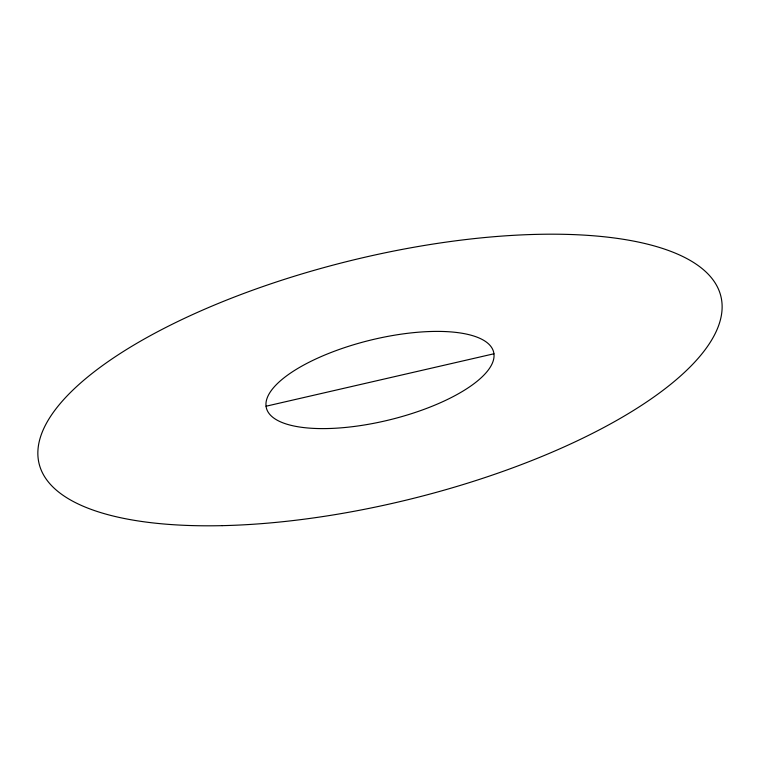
<?xml version="1.0" encoding="UTF-8"?>
<svg xmlns="http://www.w3.org/2000/svg" width="760" height="760" viewBox="0 0 760 760"><rect width="100%" height="100%" fill="white"/><g stroke="black" fill="none" stroke-linecap="round" stroke-linejoin="round"><path stroke-width="1.14" d="M266.066 406.22L493.933 353.78A117.002 40.974 -13.8 0 0 318.697 357.666A117.002 40.974 -13.8 0 0 327.37 428.555A117.002 40.974 -13.8 0 0 493.933 353.78M222.11 525.654A351.006 122.92 -13.8 0 0 721.8 301.349A351.006 122.92 -13.8 0 0 196.089 312.997A351.006 122.92 -13.8 0 0 222.11 525.654"/></g></svg>
